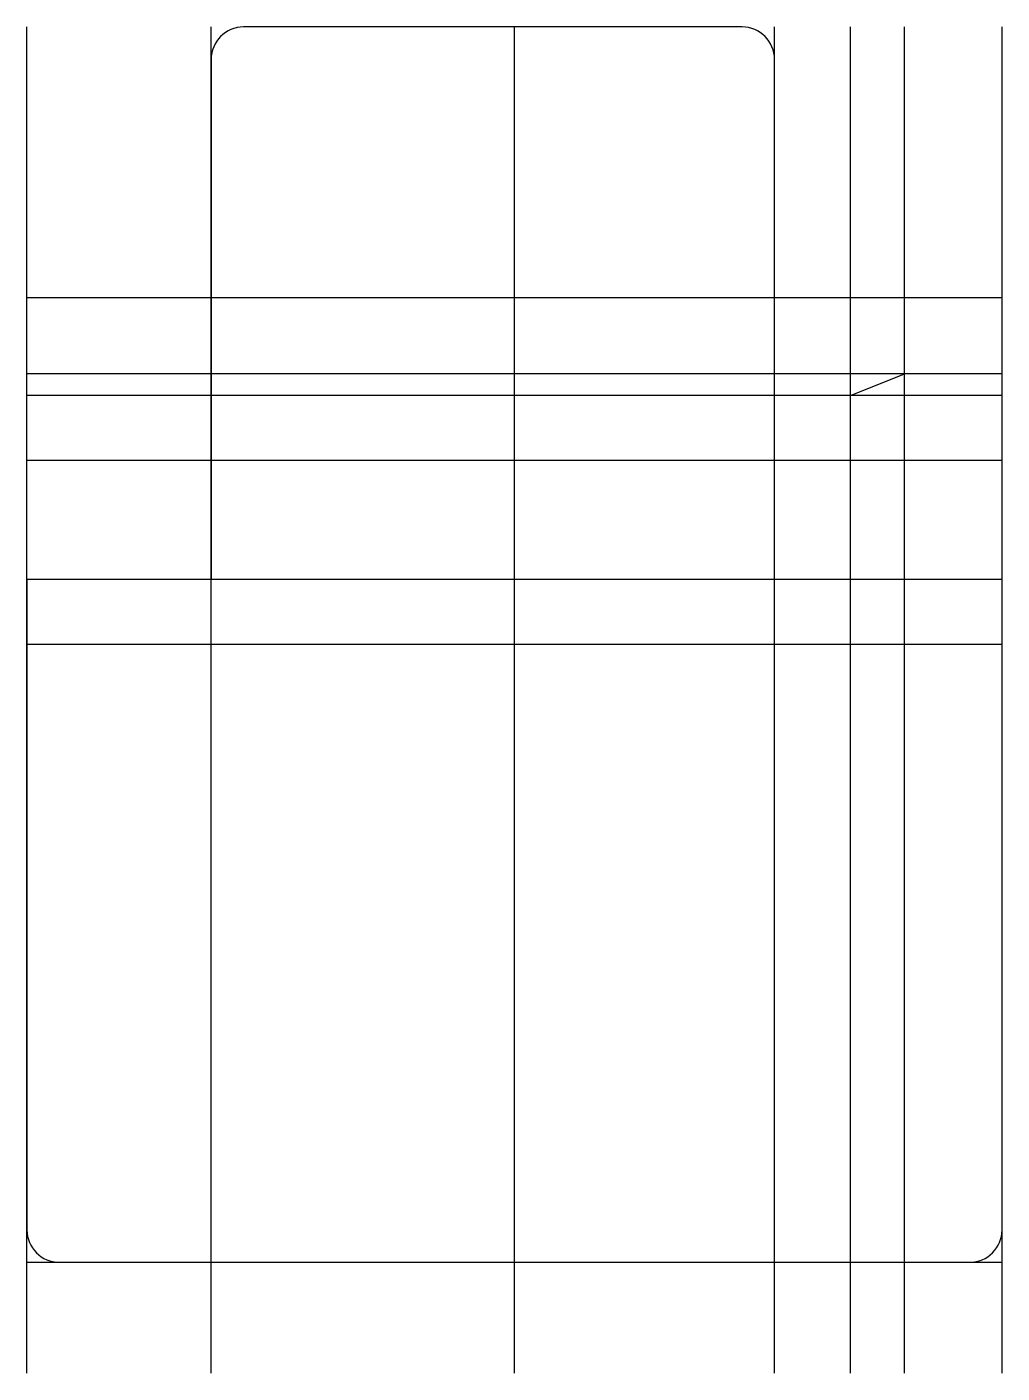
# Model space of a CAD drawing. Extents: x -36 to 54, y -10 to 114.
import ezdxf

# ---------------------------------------------------------------- set-up
doc = ezdxf.new("R2010")
doc.units = 0
doc.layers.get('0').update_dxf_attribs({"linetype": 'CONTINUOUS'})

msp = doc.modelspace()

# ---------------------------------------------------------------- linework, layer by layer
at = {"linetype": 'CONTINUOUS'}
for p, q in [((-36.5, -10.22), (-36.5, 114)), ((-19.5, -10.22), (-19.5, 114)), ((29.5, 114), (-16.5, 114)), ((8.5, -10.22), (8.5, 114)), ((32.5, -10.22), (32.5, 114)), ((39.5, -10.22), (39.5, 114)), ((44.5, -10.22), (44.5, 114)), ((53.5, -10.22), (53.5, 114)), ((-19.5, 111), (-19.5, 63)), ((32.5, 89), (32.5, 111)), ((53.5, 89), (-36.5, 89)), ((44.5, 89), (32.5, 89)), ((44.5, 82), (44.5, 89)), ((53.5, 82), (-36.5, 82)), ((39.5, 80), (44.5, 82)), ((53.5, 80), (-36.5, 80)), ((39.5, 74), (39.5, 80)), ((53.5, 74), (-36.5, 74)), ((53.5, 74), (39.5, 74)), ((53.5, 3), (53.5, 74)), ((53.5, 63), (-36.5, 63)), ((-19.5, 63), (-36.5, 63)), ((-36.5, 63), (-36.5, 3)), ((53.5, 57), (-36.5, 57)), ((-36.5, 0), (53.5, 0)), ((-33.5, 0), (50.5, 0))]:
    msp.add_line(p, q, dxfattribs=at)
for centre, start, end in [((-16.5, 111), 90, 180), ((29.5, 111), 0, 90), ((-33.5, 3), 180, 270), ((50.5, 3), 270, 0)]:
    msp.add_arc(centre, 3, start, end, dxfattribs=at)

doc.saveas('drawing.dxf')
